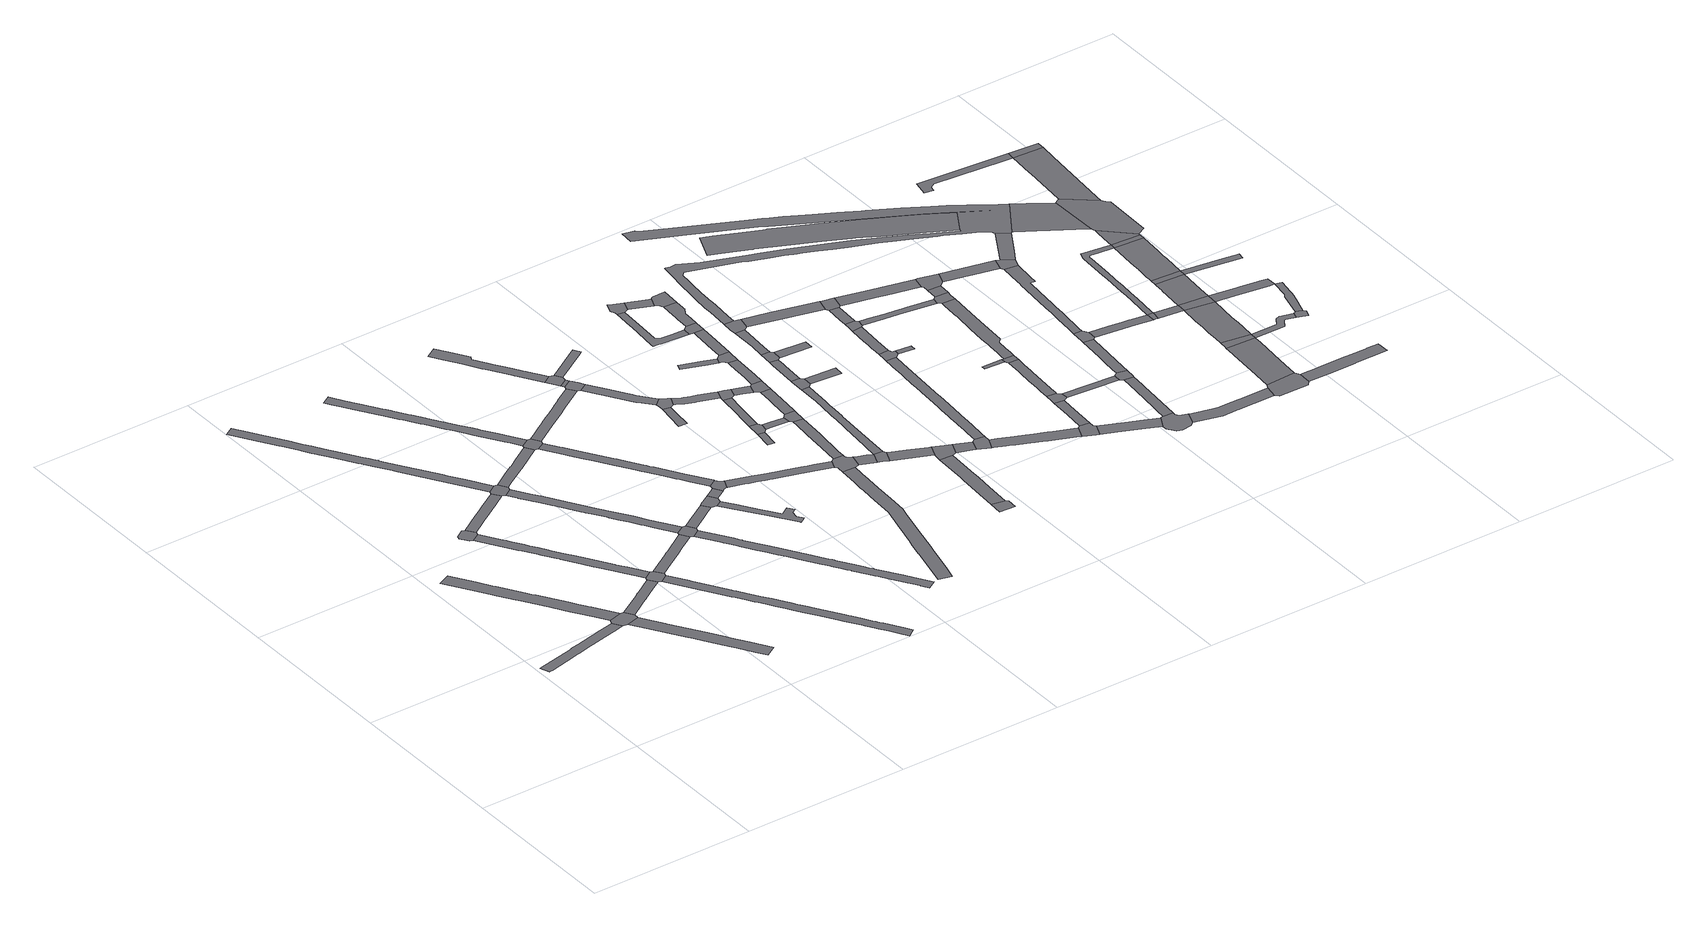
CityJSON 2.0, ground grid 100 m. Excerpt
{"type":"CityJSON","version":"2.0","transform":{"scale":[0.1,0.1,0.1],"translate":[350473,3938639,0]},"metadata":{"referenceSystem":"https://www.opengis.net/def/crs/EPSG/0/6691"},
"CityObjects":{
"road1":{"type":"Road","attributes":{"RoadStructureAttribute.sectionType":"1"},"geometry":[{"type":"MultiSurface","lod":"1","boundaries":[[[0,1,2,3,4,5,6,7,8,9,10,11,12,13,14,15,16,17,18,19,20,21,22,23,24,25,26,27,28]]]}]},
"road2":{"type":"Road","attributes":{"RoadStructureAttribute.sectionType":"1"},"geometry":[{"type":"MultiSurface","lod":"1","boundaries":[[[29,30,31,32,33,34,35,36,37,38,39,40,41,42,43,44,45,46,47,48,49,50,51,52,53,54,55,56,57,58,59]]]}]},
"road3":{"type":"Road","geometry":[{"type":"MultiSurface","lod":"1","boundaries":[[[60,61,62,46,45,13,12,63]]]}]},
"road4":{"type":"Road","attributes":{"RoadStructureAttribute.sectionType":"1"},"geometry":[{"type":"MultiSurface","lod":"1","boundaries":[[[64,65,66,67,68,69,70,71,72,73,74,75,76,77,78,79,80,81,82,83,60,63]]]}]},
"road5":{"type":"Road","geometry":[{"type":"MultiSurface","lod":"1","boundaries":[[[84,85,86,87,88,89,90,91]]]}]},
"road6":{"type":"Road","attributes":{"RoadStructureAttribute.sectionType":"1"},"geometry":[{"type":"MultiSurface","lod":"1","boundaries":[[[92,93,94,95,62,61,96,97,98,99,100,101]]]}]},
"road7":{"type":"Road","attributes":{"RoadStructureAttribute.sectionType":"1"},"geometry":[{"type":"MultiSurface","lod":"1","boundaries":[[[102,103,104,105,106,107,108,109,110,111,112,113,114,115,116,117,118,119,120,121,122,123,124,125,126,127,128,129,130,131,132,133,134,135,89,88]]]}]},
"road8":{"type":"Road","attributes":{"RoadStructureAttribute.sectionType":"1"},"geometry":[{"type":"MultiSurface","lod":"1","boundaries":[[[90,136,137,138,139,140,141,142,143,144,145,146,147,148,149,150,91]]]}]},
"road9":{"type":"Road","attributes":{"RoadStructureAttribute.sectionType":"1"},"geometry":[{"type":"MultiSurface","lod":"1","boundaries":[[[151,152,153,154,155,156,157,158,159,160,161,162,163,164,165,166,167,168,169,170,171,172,173,174,175,176,177,178,179,180,181,182,183,184,185,186,187,188,189,190,191,192,193,194,195]]]}]},
"road10":{"type":"Road","geometry":[{"type":"MultiSurface","lod":"1","boundaries":[[[117,116,196,101,100,197,198,199,200]]]}]},
"road11":{"type":"Road","geometry":[{"type":"MultiSurface","lod":"1","boundaries":[[[201,169,168,145,144,202,203,204]]]}]},
"road12":{"type":"Road","attributes":{"RoadStructureAttribute.sectionType":"1"},"geometry":[{"type":"MultiSurface","lod":"1","boundaries":[[[197,205,206,207,208,209,210,211,212,213,214,215,216,217,218,219,220,221,222,223,224,225,226,227,228,229,230,231,232,233,234,235,236,237,238,239,240,241,242,243,244,245,246,247,248,249,250,251,252,253,254,255,256,257,258,259,198]]]}]},
"road13":{"type":"Road","attributes":{"RoadStructureAttribute.sectionType":"1"},"geometry":[{"type":"MultiSurface","lod":"1","boundaries":[[[260,261,262,263,264,265,266,267,268,269,270,271,272,273,200,199]]]}]},
"road14":{"type":"Road","attributes":{"RoadStructureAttribute.sectionType":"1"},"geometry":[{"type":"MultiSurface","lod":"1","boundaries":[[[274,275,276,277,278,279,280,281,282,283,284,285,286,287,288,289,290,291,292,293,294,295,296,297,298,299,300,301,302,303,304,305,306,203,202]]]}]},
"road15":{"type":"Road","attributes":{"RoadStructureAttribute.sectionType":"1"},"geometry":[{"type":"MultiSurface","lod":"1","boundaries":[[[307,308,309,310,311,312,313,314,315,201,204]]]}]},
"road16":{"type":"Road","attributes":{"RoadStructureAttribute.sectionType":"1"},"geometry":[{"type":"MultiSurface","lod":"1","boundaries":[[[316,317,318,319,320,321,322,323,324,325,326,327,328,329,330,331,332,333,334,335,336,337,338,339,340,341,342,343,344,345,346,347,348,349,350,351,352,353,354,355,356,357,358]]]}]},
"road17":{"type":"Road","geometry":[{"type":"MultiSurface","lod":"1","boundaries":[[[296,295,269,268,359,360,361,362]]]}]},
"road18":{"type":"Road","attributes":{"RoadStructureAttribute.sectionType":"1"},"geometry":[{"type":"MultiSurface","lod":"1","boundaries":[[[361,363,364,365,366,367,368,369,370,362]]]}]},
"road19":{"type":"Road","geometry":[{"type":"MultiSurface","lod":"1","boundaries":[[[371,372,373,374,337,336,311,310,375]]]}]},
"road20":{"type":"Road","attributes":{"RoadStructureAttribute.sectionType":"1"},"geometry":[{"type":"MultiSurface","lod":"1","boundaries":[[[359,376,377,378,379,380,381,382,383,384,385,386,387,388,389,390,391,392,393,394,395,396,397,398,399,400,401,402,403,404,405,406,407,408,409,410,411,412,413,414,415,416,417,418,419,420,421,422,423,424,425,426,427,428,429,430,431,432,360]]]}]},
"road21":{"type":"Road","geometry":[{"type":"MultiSurface","lod":"1","boundaries":[[[365,433,434,435,436,437,438,439,366]]]}]},
"road22":{"type":"Road","attributes":{"RoadStructureAttribute.sectionType":"1"},"geometry":[{"type":"MultiSurface","lod":"1","boundaries":[[[440,441,442,443,444,445,446,447,448,449,450,451,371,375,452,453,454,455,456,457,458,459,460,461,462,463,464,465,466,467,468]]]}]},
"road23":{"type":"Road","attributes":{"RoadStructureAttribute.sectionType":"1"},"geometry":[{"type":"MultiSurface","lod":"1","boundaries":[[[469,470,436,435,471,472]]]}]},
"road24":{"type":"Road","attributes":{"RoadStructureAttribute.sectionType":"1"},"geometry":[{"type":"MultiSurface","lod":"1","boundaries":[[[473,474,475,476,477,478,479,480,481,482,483,484,485,486,434,433]]]}]},
"road25":{"type":"Road","geometry":[{"type":"MultiSurface","lod":"1","boundaries":[[[467,472,471,487,488,489,490,468]]]}]},
"road26":{"type":"Road","attributes":{"RoadStructureAttribute.sectionType":"1"},"geometry":[{"type":"MultiSurface","lod":"1","boundaries":[[[491,492,493,494,495,496,497,498,499,500,501,373,372,502,503,504,505,506]]]}]},
"road27":{"type":"Road","attributes":{"RoadStructureAttribute.sectionType":"1"},"geometry":[{"type":"MultiSurface","lod":"1","boundaries":[[[507,508,509,510,511,512,513,514,515,516,517,518,519,520,521,522,523,524,525,526,527,528,529,530,531,532,533,534,535,536]]]}]},
"road28":{"type":"Road","geometry":[{"type":"MultiSurface","lod":"1","boundaries":[[[537,538,507,536,539,540]]]}]},
"road29":{"type":"Road","attributes":{"RoadStructureAttribute.sectionType":"1"},"geometry":[{"type":"MultiSurface","lod":"1","boundaries":[[[541,542,543,544,545,546,547,548,549,550,551,552,553,554,555,556,557,558,559,560,561,562,563,564,565,566,567,568,569,570,571,572,573,574,575,576]]]}]},
"road30":{"type":"Road","attributes":{"RoadStructureAttribute.sectionType":"1"},"geometry":[{"type":"MultiSurface","lod":"1","boundaries":[[[577,578,579,580,581,582,583,584,585,586,489,488,587,588,589,590,591,592,593,594,595,596,597,598,599]]]}]},
"road31":{"type":"Road","attributes":{"RoadStructureAttribute.sectionType":"1"},"geometry":[{"type":"MultiSurface","lod":"1","boundaries":[[[600,540,539,601]]]}]},
"road32":{"type":"Road","geometry":[{"type":"MultiSurface","lod":"1","boundaries":[[[506,505,602,603,604,600,601]]]}]},
"road33":{"type":"Road","attributes":{"RoadStructureAttribute.sectionType":"1"},"geometry":[{"type":"MultiSurface","lod":"1","boundaries":[[[602,605,606,607,608,609,610,611,612,613,614,615,616,617,603]]]}]},
"road34":{"type":"Road","attributes":{"RoadStructureAttribute.sectionType":"1"},"geometry":[{"type":"MultiSurface","lod":"1","boundaries":[[[618,619,620,621,622]]]}]},
"road35":{"type":"Road","attributes":{"RoadStructureAttribute.sectionType":"1"},"geometry":[{"type":"MultiSurface","lod":"1","boundaries":[[[623,624,625,626,538,537]]]}]},
"road36":{"type":"Road","geometry":[{"type":"MultiSurface","lod":"1","boundaries":[[[610,627,618,622,628,629,630,631,611]]]}]},
"road37":{"type":"Road","attributes":{"RoadStructureAttribute.sectionType":"1"},"geometry":[{"type":"MultiSurface","lod":"1","boundaries":[[[632,633,634,635]]]}]},
"road38":{"type":"Road","geometry":[{"type":"MultiSurface","lod":"1","boundaries":[[[635,634,636,637,638,639]]]}]},
"road39":{"type":"Road","geometry":[{"type":"MultiSurface","lod":"1","boundaries":[[[598,640,641,541,576,642,643,644,645,646,647,648,649,650,599]]]}]},
"road40":{"type":"Road","attributes":{"RoadStructureAttribute.sectionType":"1"},"geometry":[{"type":"MultiSurface","lod":"1","boundaries":[[[651,652,653,654,655,656,657,658,629,628,659,660,661,662,663,664]]]}]},
"road41":{"type":"Road","attributes":{"RoadStructureAttribute.sectionType":"1"},"geometry":[{"type":"MultiSurface","lod":"1","boundaries":[[[638,665,666,667,668,669,670,671,672,639]]]}]},
"road42":{"type":"Road","attributes":{"RoadStructureAttribute.sectionType":"1"},"geometry":[{"type":"MultiSurface","lod":"1","boundaries":[[[673,637,636,674,675,676]]]}]},
"road43":{"type":"Road","attributes":{"RoadStructureAttribute.sectionType":"1"},"geometry":[{"type":"MultiSurface","lod":"1","boundaries":[[[677,678,643,642,679,680,681]]]}]},
"road44":{"type":"Road","attributes":{"RoadStructureAttribute.sectionType":"1"},"geometry":[{"type":"MultiSurface","lod":"1","boundaries":[[[649,682,683,684,685,686,687,688,689,650]]]}]},
"road45":{"type":"Road","geometry":[{"type":"MultiSurface","lod":"1","boundaries":[[[690,691,651,664,669,668,692]]]}]},
"road46":{"type":"Road","geometry":[{"type":"MultiSurface","lod":"1","boundaries":[[[680,693,694,695,696,681]]]}]},
"road47":{"type":"Road","geometry":[{"type":"MultiSurface","lod":"1","boundaries":[[[697,698,699,700,701]]]}]},
"road48":{"type":"Road","geometry":[{"type":"MultiSurface","lod":"1","boundaries":[[[675,686,685,702,703,676]]]}]},
"road49":{"type":"Road","attributes":{"RoadStructureAttribute.sectionType":"1"},"geometry":[{"type":"MultiSurface","lod":"1","boundaries":[[[704,705,706,707,708,690,692]]]}]},
"road50":{"type":"Road","attributes":{"RoadStructureAttribute.sectionType":"1"},"geometry":[{"type":"MultiSurface","lod":"1","boundaries":[[[709,710,711,712,713,714,715,716,703,702,717,718,719,720]]]}]},
"road51":{"type":"Road","attributes":{"RoadStructureAttribute.sectionType":"1"},"geometry":[{"type":"MultiSurface","lod":"1","boundaries":[[[721,722,723,700,699,724,725,726,727,728]]]}]},
"road52":{"type":"Road","attributes":{"RoadStructureAttribute.sectionType":"1"},"geometry":[{"type":"MultiSurface","lod":"1","boundaries":[[[729,730,731,732,695,694,733]]]}]},
"road53":{"type":"Road","attributes":{"RoadStructureAttribute.sectionType":"1"},"geometry":[{"type":"MultiSurface","lod":"1","boundaries":[[[734,735,736,737,738,739]]]}]},
"road54":{"type":"Road","geometry":[{"type":"MultiSurface","lod":"1","boundaries":[[[740,706,705,741,709,720,742]]]}]},
"road55":{"type":"Road","attributes":{"RoadStructureAttribute.sectionType":"1"},"geometry":[{"type":"MultiSurface","lod":"1","boundaries":[[[743,744,745,746,747,748,749,750,751,752,753,754,755,756,757,758,759,760,761,762,763,764,681,696]]]}]},
"road56":{"type":"Road","attributes":{"RoadStructureAttribute.sectionType":"1"},"geometry":[{"type":"MultiSurface","lod":"1","boundaries":[[[765,766,767,768,769,770,771,772,773,740,742]]]}]},
"road57":{"type":"Road","geometry":[{"type":"MultiSurface","lod":"1","boundaries":[[[774,729,733,775,728,727,776,777]]]}]},
"road58":{"type":"Road","geometry":[{"type":"MultiSurface","lod":"1","boundaries":[[[734,739,778,767,766,779,780]]]}]},
"road59":{"type":"Road","attributes":{"RoadStructureAttribute.sectionType":"1"},"geometry":[{"type":"MultiSurface","lod":"1","boundaries":[[[781,782,783,784,785,786,787,788,789,790,791,792,793,794,795]]]}]},
"road60":{"type":"Road","geometry":[{"type":"MultiSurface","lod":"1","boundaries":[[[796,797,798,799,800,801,802,781,795]]]}]},
"road61":{"type":"Road","geometry":[{"type":"MultiSurface","lod":"1","boundaries":[[[803,804,805,754,753,806,807]]]}]},
"road62":{"type":"Road","attributes":{"RoadStructureAttribute.sectionType":"1"},"geometry":[{"type":"MultiSurface","lod":"1","boundaries":[[[779,808,809,810,811,812,780]]]}]},
"road63":{"type":"Road","attributes":{"RoadStructureAttribute.sectionType":"1"},"geometry":[{"type":"MultiSurface","lod":"1","boundaries":[[[776,813,814,815,777]]]}]},
"road64":{"type":"Road","attributes":{"RoadStructureAttribute.sectionType":"1"},"geometry":[{"type":"MultiSurface","lod":"1","boundaries":[[[816,804,803,817,818,819,820,821]]]}]},
"road65":{"type":"Road","geometry":[{"type":"MultiSurface","lod":"1","boundaries":[[[809,822,823,790,789,810]]]}]},
"road66":{"type":"Road","attributes":{"RoadStructureAttribute.sectionType":"1"},"geometry":[{"type":"MultiSurface","lod":"1","boundaries":[[[824,798,797,825,826,827]]]}]},
"road67":{"type":"Road","geometry":[{"type":"MultiSurface","lod":"1","boundaries":[[[820,828,829,830,831,821]]]}]},
"road68":{"type":"Road","geometry":[{"type":"MultiSurface","lod":"1","boundaries":[[[814,832,833,834,835,815]]]}]},
"road69":{"type":"Road","attributes":{"RoadStructureAttribute.sectionType":"1"},"geometry":[{"type":"MultiSurface","lod":"1","boundaries":[[[806,836,837,807]]]}]},
"road70":{"type":"Road","attributes":{"RoadStructureAttribute.sectionType":"1"},"geometry":[{"type":"MultiSurface","lod":"1","boundaries":[[[822,838,839,840,841,842,843,844,845,846,847,848,849,850,851,823]]]}]},
"road71":{"type":"Road","attributes":{"RoadStructureAttribute.sectionType":"1"},"geometry":[{"type":"MultiSurface","lod":"1","boundaries":[[[830,852,853,854,855,831]]]}]},
"road72":{"type":"Road","geometry":[{"type":"MultiSurface","lod":"1","boundaries":[[[856,857,827,826,858,845,844,859]]]}]},
"road73":{"type":"Road","attributes":{"RoadStructureAttribute.sectionType":"1"},"geometry":[{"type":"MultiSurface","lod":"1","boundaries":[[[860,861,829,828]]]}]},
"road74":{"type":"Road","geometry":[{"type":"MultiSurface","lod":"1","boundaries":[[[862,863,864,865,854,853,866]]]}]},
"road75":{"type":"Road","attributes":{"RoadStructureAttribute.sectionType":"1"},"geometry":[{"type":"MultiSurface","lod":"1","boundaries":[[[867,868,869,870,871,872,873,874,875,876,877,878,879,880,881,882,883,884,885,886,887,888,889,890,891,892,893,894,895,896,897,898,899,900,901,835,834]]]}]},
"road76":{"type":"Road","attributes":{"RoadStructureAttribute.sectionType":"1"},"geometry":[{"type":"MultiSurface","lod":"1","boundaries":[[[902,903,904,905,906,907,908,909,910,911,912,913,914,915,916,917,918,919,920,921,833,832]]]}]},
"road77":{"type":"Road","attributes":{"RoadStructureAttribute.sectionType":"1"},"geometry":[{"type":"MultiSurface","lod":"1","boundaries":[[[922,923,924,925,862,866]]]}]},
"road78":{"type":"Road","geometry":[{"type":"MultiSurface","lod":"1","boundaries":[[[926,927,928,929,881,880,930,931]]]}]},
"road79":{"type":"Road","attributes":{"RoadStructureAttribute.sectionType":"1"},"geometry":[{"type":"MultiSurface","lod":"1","boundaries":[[[932,933,934,935,936,937,938,928,927,939,940,941,942,943,944]]]}]},
"road80":{"type":"Road","geometry":[{"type":"MultiSurface","lod":"1","boundaries":[[[912,911,945,946,947,948,949,950,951,952,953]]]}]},
"road81":{"type":"Road","attributes":{"RoadStructureAttribute.sectionType":"1"},"geometry":[{"type":"MultiSurface","lod":"1","boundaries":[[[930,954,955,931]]]}]},
"road82":{"type":"Road","geometry":[{"type":"MultiSurface","lod":"1","boundaries":[[[956,957,958,959,944,943,960]]]}]},
"road83":{"type":"Road","attributes":{"RoadStructureAttribute.sectionType":"1"},"geometry":[{"type":"MultiSurface","lod":"1","boundaries":[[[952,961,962,963,964,965,966,953]]]}]},
"road84":{"type":"Road","attributes":{"RoadStructureAttribute.sectionType":"1"},"geometry":[{"type":"MultiSurface","lod":"1","boundaries":[[[967,968,958,957,969,970]]]}]},
"road85":{"type":"Road","geometry":[{"type":"MultiSurface","lod":"1","boundaries":[[[971,924,923,967,970,972,973,974]]]}]},
"road86":{"type":"Road","geometry":[{"type":"MultiSurface","lod":"1","boundaries":[[[975,976,963,962,977,978,979,980,981]]]}]},
"road87":{"type":"Road","attributes":{"RoadStructureAttribute.sectionType":"1"},"geometry":[{"type":"MultiSurface","lod":"1","boundaries":[[[982,983,984,985,986,987,988,989,949,948]]]}]},
"road88":{"type":"Road","attributes":{"RoadStructureAttribute.sectionType":"1"},"geometry":[{"type":"MultiSurface","lod":"1","boundaries":[[[990,991,992,993]]]}]},
"road89":{"type":"Road","attributes":{"RoadStructureAttribute.sectionType":"1"},"geometry":[{"type":"MultiSurface","lod":"1","boundaries":[[[994,995,996,997,998,999,1000,1001,1002,981,980,1003,1004,1005,1006,1007,1008,1009]]]}]},
"road90":{"type":"Road","attributes":{"RoadStructureAttribute.sectionType":"1"},"geometry":[{"type":"MultiSurface","lod":"1","boundaries":[[[1010,1011,1012,1013,1014,1015,1016,1017,1018,1019,1020,956,960]]]}]},
"road91":{"type":"Road","geometry":[{"type":"MultiSurface","lod":"1","boundaries":[[[1021,1022,993,992,994,1009]]]}]},
"road92":{"type":"Road","attributes":{"RoadStructureAttribute.sectionType":"1"},"geometry":[{"type":"MultiSurface","lod":"1","boundaries":[[[1023,1024,978,977,1025,1026,1027]]]}]},
"road93":{"type":"Road","geometry":[{"type":"MultiSurface","lod":"1","boundaries":[[[1028,1029,1030,1031,1032,986,985,1033,1034,1035,1036,1037,1038,1039]]]}]},
"road94":{"type":"Road","attributes":{"RoadStructureAttribute.sectionType":"1"},"geometry":[{"type":"MultiSurface","lod":"1","boundaries":[[[1040,1041,1042,974,973,1043,1044,1045,1046,1047]]]}]},
"road95":{"type":"Road","attributes":{"RoadStructureAttribute.sectionType":"1"},"geometry":[{"type":"MultiSurface","lod":"1","boundaries":[[[1021,1048,1049,1050,1051,1052,1053,1054,1055,1056,1057,1058,1059,1060,1061,1062,1063,1064,1065,1066,1067,1068,1069,1070,1071,1072,1073,1074,1075,1076,1077,1022]]]}]},
"road96":{"type":"Road","attributes":{"RoadStructureAttribute.sectionType":"1"},"geometry":[{"type":"MultiSurface","lod":"1","boundaries":[[[1078,1079,1080,1081,1031,1030,1082,1083,1084,1085]]]}]},
"road97":{"type":"Road","geometry":[{"type":"MultiSurface","lod":"1","boundaries":[[[1085,1084,1086,1087,1088,1023,1027]]]}]},
"road98":{"type":"Road","geometry":[{"type":"MultiSurface","lod":"1","boundaries":[[[1089,1090,1091,1014,1013,1092,1057,1056]]]}]},
"road99":{"type":"Road","attributes":{"RoadStructureAttribute.sectionType":"1"},"geometry":[{"type":"MultiSurface","lod":"1","boundaries":[[[1091,1090,1093,1094]]]}]},
"road100":{"type":"Road","attributes":{"RoadStructureAttribute.sectionType":"1"},"geometry":[{"type":"MultiSurface","lod":"1","boundaries":[[[1095,1096,1097,1088,1087,1098,1099,1100,1101,1102]]]}]},
"road101":{"type":"Road","geometry":[{"type":"MultiSurface","lod":"1","boundaries":[[[1103,1094,1093,1104,1105,1106,1107,1040,1047]]]}]},
"road102":{"type":"Road","attributes":{"RoadStructureAttribute.sectionType":"1"},"geometry":[{"type":"MultiSurface","lod":"1","boundaries":[[[1038,1108,1109,1110,1111,1112,1113,1114,1115,1116,1117,1118,1119,1120,1121,1122,1123,1039]]]}]},
"road103":{"type":"Road","attributes":{"RoadStructureAttribute.sectionType":"1"},"geometry":[{"type":"MultiSurface","lod":"1","boundaries":[[[1124,1125,1126,1127,1128,1129,1130,1131,1132,1133,1134,1135,1136,1137,1138,1139,1140,1141,1142,1143,1144,1145,1146,1147,1148,1149,1150,1151,1152,1153,1154,1155,1156,1157,1158,1159,1160,1161,1162,1163,1164,1165,1166,1167,1168,1169,1170,1171,1172,1173,1174,1175,1176,1177,1178,1179,1180,1181,1182,864,863,1183,1184,1185,1186,1187,1188,1189,1190,1191,1192,1193,1194,1195,1196,1197,1198,1199,1200,1201,1202,1203,1204,1205,1206,1207,1208,1209,1210,1211,1212,1213,1214,1215,1216,1217,1218,1219,1220,1221,1222,1223,1224]]]}]},
"road104":{"type":"Road","attributes":{"function":"2","RoadStructureAttribute.sectionType":"1"},"geometry":[{"type":"MultiSurface","lod":"1","boundaries":[[[1225,1226,1227,1228,1229,1230,1231,1232,1233,1234,1235,1236,1237,1238,1239,1240,1241,1157,1156,1242,1243,1244,1245,1246,1247,1248,1249,1250,1251,1252,1253,1254,1255,1256,1257,1258,1259]]]}]},
"road105":{"type":"Road","geometry":[{"type":"MultiSurface","lod":"1","boundaries":[[[1260,1261,1262,1263,1102,1101,1264,1265]]]}]},
"road106":{"type":"Road","attributes":{"RoadStructureAttribute.sectionType":"1"},"geometry":[{"type":"MultiSurface","lod":"1","boundaries":[[[1105,1104,1266,1267,1268,1269]]]}]},
"road107":{"type":"Road","attributes":{"RoadStructureAttribute.sectionType":"1"},"geometry":[{"type":"MultiSurface","lod":"1","boundaries":[[[1260,1270,1271,1272,1273,1274,1275,1276,1277,1278,1279,1280,1281,1282,1283,1284,1285,1286,1287,1288,1289,1290,1291,1292,1293,1294,1295,1296,1297,1298,1299,1300,1301,1261]]]}]},
"road108":{"type":"Road","attributes":{"RoadStructureAttribute.sectionType":"1"},"geometry":[{"type":"MultiSurface","lod":"1","boundaries":[[[1302,1303,1304,1305,1306,1307,1308,1309,1310,1265,1264]]]}]},
"road109":{"type":"Road","geometry":[{"type":"MultiSurface","lod":"1","boundaries":[[[1115,1311,1312,1313,1314,1315,1316,1116]]]}]},
"road110":{"type":"Road","geometry":[{"type":"MultiSurface","lod":"1","boundaries":[[[1268,1287,1286,1317,1318,1269]]]}]},
"road111":{"type":"Road","geometry":[{"type":"MultiSurface","lod":"1","boundaries":[[[1305,1304,1319,1320,1321]]]}]},
"road112":{"type":"Road","attributes":{"RoadStructureAttribute.sectionType":"1"},"geometry":[{"type":"MultiSurface","lod":"1","boundaries":[[[1322,1323,1324,1325,1326,1316,1315,1327,1328,1329,1330,1331,1332]]]}]},
"road113":{"type":"Road","geometry":[{"type":"MultiSurface","lod":"1","boundaries":[[[1221,1318,1317,1333,1222]]]}]},
"road114":{"type":"Road","attributes":{"RoadStructureAttribute.sectionType":"1"},"geometry":[{"type":"MultiSurface","lod":"1","boundaries":[[[1320,1334,1335,1321]]]}]},
"road115":{"type":"Road","geometry":[{"type":"MultiSurface","lod":"1","boundaries":[[[1336,1337,1338,1339,1332,1331,1340]]]}]},
"road116":{"type":"Road","attributes":{"RoadStructureAttribute.sectionType":"1"},"geometry":[{"type":"MultiSurface","lod":"1","boundaries":[[[1341,1342,1343,1344,1345,1334,1346,1347,1348,1349,1336,1340]]]}]},
"road117":{"type":"Road","attributes":{"RoadStructureAttribute.sectionType":"1"},"geometry":[{"type":"MultiSurface","lod":"1","boundaries":[[[1350,1351,1352,1353,1354,1355,1356,1357,1358,1359,1360,1305,1321,1361,1362,1363,1364,1365,1366,1367,1368,1369,1370,1371,1372,1373]]]}]},
"road118":{"type":"Road","geometry":[{"type":"MultiSurface","lod":"1","boundaries":[[[1335,1334,1345,1374]]]}]},
"road119":{"type":"Road","attributes":{"RoadStructureAttribute.sectionType":"1"},"geometry":[{"type":"MultiSurface","lod":"1","boundaries":[[[1375,1376,1377,1378,1379,1380,1381,1382,1383,1384,1314,1313,1385,1386,1387,1388,1389,1390]]]}]},
"road120":{"type":"Road","attributes":{"RoadStructureAttribute.sectionType":"1"},"geometry":[{"type":"MultiSurface","lod":"1","boundaries":[[[1391,1392,1393,1394,1395,1396,1397,1398,1399,1335,1374]]]}]},
"road121":{"type":"Road","attributes":{"RoadStructureAttribute.sectionType":"1"},"geometry":[{"type":"MultiSurface","lod":"1","boundaries":[[[1331,1400,1401,1402,1403,1404,1405,1406,1407,1408,1340]]]}]},
"road122":{"type":"Road","geometry":[{"type":"MultiSurface","lod":"1","boundaries":[[[1394,1409,1410,1395]]]}]},
"road123":{"type":"Road","geometry":[{"type":"MultiSurface","lod":"1","boundaries":[[[1223,1411,1412,1413,1414,1415,1416,1417,1418,1224]]]}]},
"road124":{"type":"Road","attributes":{"RoadStructureAttribute.sectionType":"1"},"geometry":[{"type":"MultiSurface","lod":"1","boundaries":[[[1419,1420,1421,1422,1423,1424,1425,1410,1409,1426,1427,1428,1429,1430,1431,1432,1372]]]}]},
"road125":{"type":"Road","attributes":{"RoadStructureAttribute.sectionType":"1"},"geometry":[{"type":"MultiSurface","lod":"1","boundaries":[[[1345,1433,1434,1435,1436,1437,1438,1439,1440,1441,1442,1443,1444,1445,1446,1447,1436,1448,1449,1450,1451,1452,1374]]]}]},
"road126":{"type":"Road","geometry":[{"type":"MultiSurface","lod":"1","boundaries":[[[1373,1372,1432,1453]]]}]},
"road127":{"type":"Road","geometry":[{"type":"MultiSurface","lod":"1","boundaries":[[[1454,1404,1403,1455,1456,1442,1441]]]}]},
"road128":{"type":"Road","attributes":{"RoadStructureAttribute.sectionType":"1"},"geometry":[{"type":"MultiSurface","lod":"1","boundaries":[[[1457,1458,1459,1460,1461,1462,1463,1464,1465]]]}]},
"road129":{"type":"Road","attributes":{"RoadStructureAttribute.sectionType":"1"},"geometry":[{"type":"MultiSurface","lod":"1","boundaries":[[[1453,1466,1467,1468,1469,1373]]]}]},
"road130":{"type":"Road","attributes":{"RoadStructureAttribute.sectionType":"1"},"geometry":[{"type":"MultiSurface","lod":"1","boundaries":[[[1394,1470,1471,1472,1473,1474,1409]]]}]},
"road131":{"type":"Road","geometry":[{"type":"MultiSurface","lod":"1","boundaries":[[[1467,1466,1475,1476,1477,1478,1479,1416,1415]]]}]},
"road132":{"type":"Road","attributes":{"RoadStructureAttribute.sectionType":"1"},"geometry":[{"type":"MultiSurface","lod":"1","boundaries":[[[1480,1481,1482,1479,1478,1483,1484,1485,1486]]]}]},
"road133":{"type":"Road","geometry":[{"type":"MultiSurface","lod":"1","boundaries":[[[1487,1488,1465,1464,1480,1486]]]}]}
},
"vertices":[
[49,838,0],[61,841,0],[69,842,0],[178,867,0],[179,867,0],[209,874,0],[262,887,0],[276,889,0],[333,903,0],[335,903,0],[528,946,0],[567,955,0],[615,966,0],[581,1020,0],[531,1009,0],[512,1005,0],[486,999,0],[457,992,0],[400,979,0],[366,971,0],[346,967,0],[318,961,0],[316,960,0],[270,950,0],[263,948,0],[163,925,0],[80,906,0],[56,901,0],[27,896,0],
[77,1856,0],[169,1713,0],[236,1607,0],[248,1588,0],[306,1497,0],[324,1470,0],[345,1437,0],[400,1349,0],[401,1348,0],[420,1318,0],[440,1287,0],[458,1259,0],[480,1225,0],[502,1190,0],[538,1134,0],[539,1133,0],[592,1048,0],[674,1069,0],[586,1209,0],[582,1214,0],[570,1234,0],[547,1269,0],[516,1317,0],[418,1471,0],[412,1480,0],[398,1501,0],[385,1521,0],[296,1662,0],[291,1668,0],[236,1757,0],[150,1890,0],
[725,986,0],[726,1014,0],[694,1066,0],[645,962,0],
[702,873,0],[786,742,0],[828,675,0],[844,650,0],[876,599,0],[931,512,0],[966,457,0],[974,445,0],[1032,353,0],[1070,294,0],[1136,336,0],[1064,451,0],[1063,452,0],[1028,507,0],[1000,552,0],[999,553,0],[990,568,0],[936,653,0],[813,847,0],[809,853,0],
[463,2192,0],[412,2160,0],[408,2140,0],[440,2089,0],[459,2085,0],[510,2117,0],[514,2136,0],[482,2187,0],
[933,1217,0],[865,1174,0],[864,1174,0],[834,1154,0],[864,1102,0],[866,1103,0],[867,1103,0],[940,1150,0],[1009,1194,0],[976,1244,0],
[562,1923,0],[595,1870,0],[599,1864,0],[651,1784,0],[667,1758,0],[712,1687,0],[720,1675,0],[723,1670,0],[771,1592,0],[822,1511,0],[839,1485,0],[876,1427,0],[883,1415,0],[890,1406,0],[979,1264,0],[1030,1296,0],[962,1405,0],[927,1458,0],[924,1464,0],[884,1527,0],[822,1624,0],[808,1647,0],[769,1707,0],[734,1762,0],[717,1790,0],[692,1830,0],[666,1871,0],[651,1895,0],[613,1955,0],[609,1964,0],[597,1981,0],[593,1988,0],[587,1997,0],[545,2062,0],
[595,2188,0],[598,2190,0],[638,2215,0],[665,2232,0],[671,2237,0],[674,2238,0],[753,2288,0],[820,2331,0],[827,2336,0],[795,2387,0],[682,2314,0],[656,2298,0],[639,2287,0],[608,2267,0],[603,2264,0],
[108,3496,0],[164,3410,0],[173,3396,0],[221,3318,0],[236,3292,0],[260,3251,0],[261,3249,0],[335,3138,0],[389,3053,0],[402,3032,0],[406,3027,0],[447,2963,0],[506,2870,0],[511,2862,0],[524,2842,0],[564,2778,0],[682,2592,0],[800,2406,0],[850,2439,0],[815,2495,0],[798,2523,0],[791,2533,0],[763,2576,0],[733,2623,0],[710,2660,0],[694,2687,0],[623,2797,0],[615,2809,0],[558,2900,0],[503,2988,0],[502,2989,0],[497,2995,0],[471,3036,0],[453,3064,0],[399,3149,0],[386,3169,0],[335,3250,0],[298,3309,0],[272,3350,0],[249,3387,0],[237,3405,0],[160,3527,0],[106,3612,0],[56,3691,0],[5,3659,0],
[977,1251,0],[1028,1188,0],[1078,1221,0],[1083,1240,0],[1050,1291,0],
[870,2434,0],[847,2331,0],[898,2364,0],[902,2383,0],
[1117,1046,0],[1150,995,0],[1180,949,0],[1239,854,0],[1241,852,0],[1244,848,0],[1280,792,0],[1309,745,0],[1316,735,0],[1348,683,0],[1373,645,0],[1403,597,0],[1421,569,0],[1455,515,0],[1508,431,0],[1567,338,0],[1574,328,0],[1580,318,0],[1632,235,0],[1643,217,0],[1672,172,0],[1684,154,0],[1717,104,0],[1752,47,0],[1778,5,0],[1826,40,0],[1802,79,0],[1735,185,0],[1724,202,0],[1713,219,0],[1702,234,0],[1677,275,0],[1665,294,0],[1658,305,0],[1639,337,0],[1636,342,0],[1617,371,0],[1575,438,0],[1534,503,0],[1507,545,0],[1486,579,0],[1482,584,0],[1453,630,0],[1438,654,0],[1399,716,0],[1364,770,0],[1358,780,0],[1317,845,0],[1292,884,0],[1281,901,0],[1277,909,0],[1208,1015,0],[1168,1079,0],[1166,1082,0],[1143,1119,0],
[1158,1288,0],[1205,1318,0],[1240,1340,0],[1244,1343,0],[1251,1347,0],[1297,1377,0],[1333,1400,0],[1362,1419,0],[1397,1441,0],[1365,1492,0],[1221,1400,0],[1207,1392,0],[1187,1380,0],[1108,1328,0],
[885,2272,0],[886,2269,0],[918,2220,0],[931,2199,0],[948,2172,0],[989,2111,0],[993,2104,0],[1004,2086,0],[1057,2002,0],[1077,1970,0],[1085,1958,0],[1091,1949,0],[1109,1921,0],[1154,1852,0],[1160,1838,0],[1196,1784,0],[1222,1744,0],[1257,1686,0],[1259,1683,0],[1268,1669,0],[1299,1620,0],[1368,1511,0],[1419,1543,0],[1363,1633,0],[1318,1702,0],[1278,1768,0],[1272,1777,0],[1211,1871,0],[1159,1953,0],[1106,2036,0],[1066,2100,0],[999,2205,0],[959,2268,0],
[937,2406,0],[1060,2483,0],[1064,2486,0],[1225,2588,0],[1193,2639,0],[1092,2575,0],[1032,2536,0],[1027,2534,0],[973,2500,0],
[592,3602,0],[616,3562,0],[639,3526,0],[688,3452,0],[788,3296,0],[821,3244,0],[834,3224,0],[842,3212,0],[854,3194,0],[887,3143,0],[899,3124,0],[966,3021,0],[969,3016,0],[992,2979,0],[1032,2917,0],[1051,2888,0],[1100,2810,0],[1137,2753,0],[1142,2744,0],[1160,2716,0],[1197,2658,0],[1248,2690,0],[1212,2748,0],[1160,2830,0],[1151,2842,0],[1107,2912,0],[1098,2926,0],[1076,2961,0],[1059,2986,0],[1050,3000,0],[1043,3011,0],[1016,3054,0],[943,3167,0],[939,3172,0],[896,3239,0],[894,3243,0],[839,3329,0],[834,3336,0],[818,3360,0],[808,3375,0],[739,3485,0],[694,3553,0],[643,3633,0],
[1416,1435,0],[1467,1468,0],[1471,1488,0],[1439,1539,0],
[1560,1545,0],[1599,1569,0],[1651,1603,0],[1619,1653,0],[1583,1630,0],[1559,1615,0],[1518,1589,0],[1446,1544,0],
[1296,2616,0],[1300,2636,0],[1268,2686,0],[1253,2689,0],[1245,2584,0],
[1497,1310,0],[1507,1294,0],[1524,1266,0],[1546,1233,0],[1556,1216,0],[1609,1132,0],[1626,1106,0],[1626,1105,0],[1671,1033,0],[1697,993,0],[1736,933,0],[1805,823,0],[1821,798,0],[1823,795,0],[1840,769,0],[1863,733,0],[1881,705,0],[1892,686,0],[1895,683,0],[1946,601,0],[1966,571,0],[1971,564,0],[2014,495,0],[2016,492,0],[2058,425,0],[2063,417,0],[2080,391,0],[2101,358,0],[2104,354,0],[2131,311,0],[2182,342,0],[2114,449,0],[2088,491,0],[2006,619,0],[2001,627,0],[1998,632,0],[1994,638,0],[1984,653,0],[1973,671,0],[1940,723,0],[1889,803,0],[1883,814,0],[1879,819,0],[1873,829,0],[1861,848,0],[1841,880,0],[1808,931,0],[1787,964,0],[1719,1071,0],[1677,1137,0],[1603,1254,0],[1601,1258,0],[1591,1273,0],[1575,1298,0],[1524,1378,0],[1518,1388,0],[1516,1390,0],
[1685,1599,0],[1724,1623,0],[1730,1653,0],[1699,1703,0],[1651,1674,0],[1641,1667,0],[1630,1660,0],
[1815,1806,0],[1726,1944,0],[1633,2090,0],[1619,2111,0],[1610,2126,0],[1601,2140,0],[1547,2224,0],[1520,2266,0],[1510,2281,0],[1404,2448,0],[1356,2521,0],[1353,2526,0],[1272,2542,0],[1308,2486,0],[1353,2415,0],[1383,2368,0],[1406,2332,0],[1461,2247,0],[1540,2123,0],[1558,2095,0],[1568,2079,0],[1597,2036,0],[1627,1990,0],[1665,1931,0],[1675,1913,0],[1706,1866,0],[1763,1775,0],[1766,1770,0],[1817,1803,0],
[1759,1742,0],[1739,1729,0],[1796,1695,0],[1764,1745,0],
[1733,1529,0],[1844,1367,0],[1948,1215,0],[1951,1211,0],[1980,1229,0],[1989,1235,0],[1963,1273,0],[1970,1312,0],[1997,1330,0],[1971,1367,0],[1921,1334,0],[1881,1392,0],[1849,1439,0],[1774,1549,0],
[1810,1704,0],[1829,1709,0],[1854,1765,0],[1832,1778,0],
[1598,2897,0],[1594,2894,0],[1560,2872,0],[1529,2852,0],[1499,2833,0],[1479,2820,0],[1452,2803,0],[1411,2777,0],[1404,2772,0],[1354,2741,0],[1318,2718,0],[1442,2726,0],[1533,2783,0],[1592,2821,0],[1734,2911,0],[1701,2962,0],
[1694,3109,0],[1658,3164,0],[1658,3165,0],[1625,3218,0],[1624,3219,0],[1615,3235,0],[1584,3284,0],[1556,3328,0],[1525,3378,0],[1508,3406,0],[1500,3418,0],[1461,3480,0],[1472,3501,0],[1405,3607,0],[1360,3677,0],[1294,3635,0],[1301,3625,0],[1340,3563,0],[1397,3472,0],[1409,3452,0],[1456,3375,0],[1467,3359,0],[1475,3347,0],[1489,3325,0],[1544,3236,0],[1555,3220,0],[1556,3219,0],[1570,3198,0],[1637,3091,0],[1645,3079,0],
[1750,3060,0],[1723,3102,0],[1693,3000,0],[1744,3031,0],
[2407,1470,0],[2399,1352,0],[2394,1289,0],[2392,1262,0],[2384,1148,0],[2382,1122,0],[2377,1016,0],[2364,967,0],[2358,942,0],[2343,880,0],[2326,811,0],[2319,784,0],[2307,737,0],[2301,715,0],[2294,691,0],[2288,667,0],[2275,612,0],[2274,608,0],[2262,555,0],[2211,349,0],[2290,330,0],[2294,345,0],[2308,402,0],[2356,596,0],[2363,625,0],[2391,738,0],[2445,958,0],[2456,1002,0],[2463,1116,0],[2469,1210,0],[2471,1243,0],[2479,1369,0],[2481,1394,0],[2483,1422,0],[2485,1457,0],[2485,1464,0],
[2359,1604,0],[2329,1614,0],[2294,1625,0],[2275,1631,0],[2231,1645,0],[2230,1645,0],[2081,1693,0],[2080,1693,0],[2018,1713,0],[2015,1714,0],[1834,1707,0],[1938,1675,0],[1948,1672,0],[1996,1656,0],[2014,1651,0],[2032,1645,0],[2070,1633,0],[2074,1632,0],[2210,1588,0],[2238,1580,0],[2282,1566,0],[2396,1529,0],[2421,1585,0],
[1756,3013,0],[1704,2982,0],
[1753,2905,0],[1805,2938,0],[1783,2974,0],
[1809,2818,0],[1817,2805,0],[1914,2654,0],[1921,2642,0],[1928,2635,0],[1992,2561,0],[2037,2599,0],[1990,2655,0],[1968,2681,0],[1963,2688,0],[1947,2714,0],[1932,2738,0],[1878,2822,0],
[1992,2504,0],[1967,2327,0],[2020,2321,0],[2033,2444,0],[2039,2497,0],
[1949,3185,0],[1971,3199,0],[1951,3231,0],[1945,3241,0],
[1996,2533,0],[2064,2510,0],[2090,2564,0],[2076,2572,0],[2045,2590,0],
[2241,1908,0],[2280,1901,0],[2299,2014,0],[2255,2019,0],
[2320,2036,0],[2329,2081,0],[2313,2103,0],[2267,2109,0],
[2410,1513,0],[2410,1509,0],[2516,1475,0],[2533,1553,0],[2516,1562,0],[2509,1567,0],[2506,1570,0],[2504,1575,0],[2503,1580,0],[2504,1595,0],[2442,1598,0],
[2325,2472,0],[2291,2484,0],[2223,2507,0],[2222,2507,0],[2189,2519,0],[2149,2533,0],[2139,2536,0],[2098,2559,0],[2069,2507,0],[2076,2503,0],[2117,2480,0],[2172,2461,0],[2181,2458,0],[2305,2415,0],
[2325,2191,0],[2329,2223,0],[2338,2290,0],[2351,2382,0],[2302,2389,0],[2285,2250,0],[2281,2224,0],[2280,2212,0],
[2382,2076,0],[2374,2032,0],[2464,2025,0],[2460,2069,0],
[2605,1524,0],[2562,1541,0],[2553,1460,0],[2609,1437,0],[2639,1510,0],
[2505,1631,0],[2506,1642,0],[2523,1830,0],[2538,1999,0],[2477,2005,0],[2473,1961,0],[2459,1796,0],[2457,1774,0],
[2394,2448,0],[2360,2460,0],[2374,2392,0],
[2636,1426,0],[2670,1411,0],[2703,1487,0],[2691,1503,0],
[2949,673,0],[2949,733,0],[2936,748,0],[2855,761,0],[2850,679,0],
[2545,2086,0],[2485,2091,0],
[2419,2376,0],[2476,2357,0],[2496,2413,0],[2483,2418,0],[2422,2439,0],
[2505,2334,0],[2501,2286,0],[2500,2272,0],[2500,2271,0],[2499,2254,0],[2493,2186,0],[2491,2168,0],[2489,2141,0],[2547,2099,0],[2552,2159,0],[2562,2276,0],[2566,2328,0],
[2876,1062,0],[2873,1030,0],[2865,913,0],[2946,904,0],[2953,1012,0],[2956,1054,0],[2968,1257,0],[2886,1261,0],
[2923,1387,0],[2913,1392,0],[2802,1440,0],[2727,1472,0],[2892,1315,0],
[2507,2726,0],[2438,2750,0],[2303,2798,0],[2290,2759,0],[2436,2709,0],[2494,2690,0],
[2513,2424,0],[2494,2350,0],[2574,2419,0],
[2701,1641,0],[2706,1712,0],[2718,1899,0],[2719,1903,0],[2724,1976,0],[2727,2027,0],[2731,2079,0],[2732,2094,0],[2735,2121,0],[2735,2132,0],[2741,2225,0],[2692,2226,0],[2690,2109,0],[2689,2098,0],[2677,1946,0],[2673,1905,0],[2672,1892,0],[2657,1716,0],[2656,1708,0],[2656,1701,0],[2644,1571,0],[2641,1532,0],
[2579,2488,0],[2591,2655,0],[2530,2659,0],[2526,2621,0],[2525,2599,0],[2525,2590,0],[2522,2559,0],[2518,2492,0],[2513,2434,0],
[2990,1359,0],[2887,1269,0],[2995,1267,0],[3027,1343,0],
[2514,2683,0],[2598,2742,0],[2535,2746,0],
[2332,3376,0],[2323,3243,0],[2322,3227,0],[2307,3032,0],[2306,3018,0],[2340,3015,0],[2355,3014,0],[2451,3005,0],[2525,2999,0],[2529,3047,0],[2454,3053,0],[2380,3058,0],[2358,3080,0],[2367,3231,0],[2376,3369,0],
[2400,3381,0],[2403,3383,0],[2428,3443,0],[2371,3467,0],[2343,3479,0],[2317,3419,0],[2333,3393,0],
[2748,2319,0],[2695,2324,0],[2694,2313,0],[2762,2244,0],[2767,2304,0],
[2607,2874,0],[2615,2992,0],[2554,2996,0],[2552,2971,0],[2540,2815,0],
[3067,1243,0],[3099,1229,0],[3129,1300,0],
[2707,2505,0],[2749,2344,0],[2758,2461,0],[2759,2483,0],[2762,2530,0],[2710,2534,0],
[2620,3066,0],[2556,3070,0],
[2553,3392,0],[2406,3381,0],[2537,3327,0],[2562,3388,0],
[2780,2541,0],[2785,2601,0],[2768,2616,0],[2717,2620,0],
[3176,1196,0],[3207,1267,0],[3210,1305,0],[3150,1312,0],
[2955,2229,0],[2960,2289,0],
[2624,3116,0],[2628,3174,0],[2628,3175,0],[2648,3209,0],[2648,3223,0],[2650,3261,0],[2651,3285,0],[2571,3290,0],[2567,3236,0],[2565,3204,0],[2564,3190,0],[2564,3186,0],[2562,3163,0],[2561,3150,0],
[2772,2675,0],[2785,2862,0],[2726,2863,0],[2725,2711,0],
[2581,3401,0],[2570,3393,0],[2556,3319,0],[2658,3400,0],
[2974,2524,0],[2979,2584,0],
[2829,2957,0],[2790,2967,0],[2730,2970,0],[2726,2903,0],[2810,2879,0],
[3211,1337,0],[3213,1352,0],[3223,1486,0],[3224,1493,0],[3236,1664,0],[3243,1753,0],[3243,1759,0],[3249,1843,0],[3253,1897,0],[3256,1936,0],[3256,1939,0],[3262,2023,0],[3269,2117,0],[3274,2184,0],[3213,2188,0],[3205,2082,0],[3205,2071,0],[3202,2027,0],[3198,1984,0],[3196,1958,0],[3193,1933,0],[3192,1913,0],[3189,1851,0],[3189,1848,0],[3187,1837,0],[3178,1718,0],[3176,1668,0],[3173,1642,0],[3167,1568,0],[3166,1549,0],[3163,1491,0],[3162,1482,0],[3160,1465,0],[3160,1461,0],[3152,1336,0],
[3186,1192,0],[3248,1165,0],[3263,1158,0],[3294,1145,0],[3386,1104,0],[3390,1103,0],[3427,1087,0],[3455,1075,0],[3596,1014,0],[3620,1004,0],[3652,1079,0],[3633,1087,0],[3511,1138,0],[3502,1143,0],[3465,1158,0],[3434,1171,0],[3391,1189,0],[3338,1212,0],[3336,1213,0],[3254,1248,0],
[3070,2816,0],[3244,2773,0],[3263,2851,0],[2990,2918,0],
[3289,2238,0],[3279,2261,0],[3218,2259,0],[3215,2206,0],[3303,2204,0],[3307,2236,0],
[3237,2516,0],[3237,2514,0],[3228,2408,0],[3226,2368,0],[3223,2338,0],[3222,2324,0],[3222,2318,0],[3284,2336,0],[3286,2365,0],[3287,2371,0],[3298,2519,0],[3298,2524,0],[3237,2518,0],
[3648,992,0],[3692,973,0],[3694,972,0],[3708,966,0],[3740,1040,0],[3738,1043,0],[3729,1057,0],[3731,1085,0],[3670,1090,0],
[3401,2194,0],[3404,2226,0],
[3317,2576,0],[3303,2591,0],[3243,2595,0],[3240,2557,0],[3310,2537,0],
[3744,1276,0],[3749,1337,0],[3689,1342,0],[3684,1281,0],[3679,1212,0],[3675,1148,0],
[3254,2752,0],[3246,2646,0],[3303,2596,0],[3311,2743,0],
[3279,2847,0],[3312,2744,0],[3327,2753,0],[3343,2832,0],
[3691,1368,0],[3690,1363,0],[3776,1347,0],[3773,1393,0],[3769,1393,0],[3754,1415,0],[3694,1420,0],
[3797,928,0],[3818,919,0],[3916,877,0],[4019,832,0],[4059,902,0],[3977,938,0],[3920,963,0],[3883,979,0],
[3587,1846,0],[3587,1823,0],[3710,1815,0],[3711,1842,0],
[3722,1794,0],[3717,1723,0],[3715,1703,0],[3713,1673,0],[3707,1594,0],[3702,1515,0],[3701,1505,0],[3700,1488,0],[3699,1477,0],[3755,1421,0],[3758,1471,0],[3771,1651,0],[3773,1670,0],[3777,1731,0],[3778,1741,0],[3782,1789,0],
[3441,2518,0],[3526,2505,0],[3627,2491,0],[3752,2472,0],[3758,2512,0],[3595,2536,0],[3577,2538,0],[3528,2545,0],[3491,2551,0],[3472,2553,0],[3374,2568,0],
[3785,1837,0],[3725,1841,0],
[4099,1367,0],[3945,1379,0],[3803,1345,0],[3942,1334,0],[4096,1323,0],
[4150,865,0],[4137,885,0],[4139,903,0],[4078,909,0],[4062,904,0],[4021,802,0],[4055,753,0],[4085,744,0],[4145,750,0],[4146,751,0],[4169,770,0],[4197,848,0],
[3791,2725,0],[3517,2790,0],[3359,2828,0],[3340,2750,0],[3433,2728,0],[3525,2706,0],[3578,2694,0],[3773,2647,0],
[3787,1859,0],[3788,1867,0],[3792,1921,0],[3796,1982,0],[3800,1986,0],[3820,2007,0],[3833,2200,0],[3843,2344,0],[3852,2453,0],[3772,2459,0],[3771,2448,0],[3770,2436,0],[3763,2341,0],[3762,2334,0],[3760,2304,0],[3757,2273,0],[3756,2252,0],[3753,2221,0],[3752,2210,0],[3751,2197,0],[3742,2093,0],[3742,2089,0],[3739,2059,0],[3738,2017,0],[3737,1996,0],[3735,1975,0],[3730,1904,0],[3730,1903,0],[3728,1877,0],[3727,1864,0],
[4104,1185,0],[4104,1179,0],[4087,1004,0],[4083,962,0],[4166,1197,0],[4168,1216,0],[4175,1301,0],[4115,1306,0],
[4177,1315,0],[4182,1369,0],[4122,1384,0],
[3855,2498,0],[3857,2522,0],[3777,2528,0],[3761,2471,0],
[3863,2597,0],[3782,2602,0],
[4138,1560,0],[4132,1497,0],[4125,1421,0],[4186,1418,0],[4206,1636,0],[4211,1694,0],[4213,1711,0],[4152,1721,0],
[3784,2633,0],[3894,2619,0],[3922,2695,0],[3910,2697,0],[3807,2722,0],
[4323,729,0],[4336,725,0],[4421,726,0],[4437,726,0],[4441,726,0],[4494,725,0],[4561,725,0],[4666,726,0],[4680,803,0],[4497,804,0],[4492,804,0],[4425,805,0],[4394,805,0],[4363,806,0],[4340,811,0],[4218,840,0],
[4565,3042,0],[4467,3106,0],[4427,3136,0],[4383,3165,0],[4338,3194,0],[4267,3237,0],[4131,3315,0],[3967,3408,0],[3948,3418,0],[3835,3481,0],[3721,3542,0],[3588,3612,0],[3583,3614,0],[3541,3636,0],[3518,3647,0],[3484,3664,0],[3420,3696,0],[3006,3889,0],[2885,3946,0],[2874,3963,0],[2805,3979,0],[2798,3895,0],[3070,3771,0],[3419,3611,0],[3450,3595,0],[3466,3586,0],[3497,3570,0],[3904,3356,0],[4192,3204,0],[4313,3132,0],[4537,2999,0],[4536,2998,0],[4343,3110,0],[4259,2964,0],[4257,2954,0],[4115,3030,0],[4010,3086,0],[3761,3209,0],[3737,3220,0],[3416,3354,0],[3267,3410,0],[3210,3431,0],[3191,3438,0],[2993,3511,0],[2976,3518,0],[2860,3580,0],[2823,3575,0],[2797,3582,0],[2791,3584,0],[2783,3527,0],[2780,3502,0],[2768,3407,0],[2755,3300,0],[2754,3292,0],[2745,3222,0],[2741,3177,0],[2740,3155,0],[2739,3103,0],[2736,3055,0],[2794,3024,0],[2802,3144,0],[2804,3173,0],[2805,3209,0],[2806,3221,0],[2810,3282,0],[2812,3310,0],[2813,3319,0],[2814,3342,0],[2816,3365,0],[2821,3411,0],[2828,3475,0],[2850,3494,0],[3036,3433,0],[3052,3428,0],[3121,3404,0],[3152,3393,0],[3178,3382,0],[3186,3379,0],[3313,3332,0],[3369,3311,0],[3416,3291,0],[3433,3285,0],[3433,3284,0],[3462,3273,0],[3540,3243,0],[3609,3211,0],[3687,3179,0],[3837,3119,0],[3907,3087,0],[4012,3039,0],[4128,2987,0],[4153,2976,0],[4155,2975,0],[4245,2930,0],[4312,2897,0],[4364,2864,0],[4380,2854,0],[4388,2829,0],[4460,2785,0],[4466,2793,0],[4610,3013,0],
[3044,3550,0],[3114,3522,0],[3230,3474,0],[3269,3458,0],[3271,3457,0],[3274,3456,0],[3278,3455,0],[3436,3384,0],[3607,3304,0],[3754,3233,0],[3771,3225,0],[3802,3209,0],[3804,3208,0],[3886,3163,0],[3942,3134,0],[3987,3111,0],[4101,3052,0],[4341,3111,0],[4312,3128,0],[4259,3159,0],[4181,3204,0],[4180,3205,0],[4091,3250,0],[3956,3321,0],[3897,3351,0],[3850,3375,0],[3698,3450,0],[3564,3513,0],[3470,3556,0],[3444,3568,0],[3440,3569,0],[3424,3576,0],[3304,3628,0],[3175,3682,0],[3111,3709,0],
[4210,1813,0],[4161,1817,0],[4154,1738,0],[4153,1726,0],[4229,1725,0],[4231,1781,0],
[4058,2581,0],[4061,2581,0],[4212,2546,0],[4237,2622,0],
[4213,1845,0],[4219,1906,0],[4221,1936,0],[4223,1956,0],[4224,1960,0],[4227,2000,0],[4228,2011,0],[4235,2087,0],[4237,2104,0],[4239,2121,0],[4244,2178,0],[4258,2332,0],[4258,2339,0],[4259,2342,0],[4289,2338,0],[4295,2395,0],[4306,2514,0],[4225,2527,0],[4219,2455,0],[4218,2449,0],[4213,2393,0],[4211,2366,0],[4210,2358,0],[4187,2110,0],[4185,2093,0],[4185,2090,0],[4180,2030,0],[4177,1996,0],[4174,1964,0],[4174,1960,0],[4172,1941,0],[4163,1849,0],
[4434,1699,0],[4471,1694,0],[4577,1679,0],[4578,1737,0],[4486,1750,0],[4474,1751,0],[4473,1751,0],[4436,1756,0],[4354,1767,0],
[4687,707,0],[4867,700,0],[4890,726,0],[4894,806,0],[4877,835,0],[4695,827,0],
[4327,2567,0],[4260,2612,0],
[4590,1678,0],[4605,1676,0],[4613,1733,0],
[4725,1208,0],[4721,1160,0],[4717,1111,0],[4705,942,0],[4698,872,0],[4884,929,0],[4893,1040,0],[4893,1048,0],[4904,1179,0],[4907,1224,0],[4727,1235,0],
[4370,2638,0],
[4759,1655,0],[4763,1713,0],
[4733,1293,0],[4733,1292,0],[4732,1290,0],[4728,1249,0],[4910,1264,0],
[4918,1349,0],[4921,1396,0],[4924,1457,0],[4938,1625,0],[4939,1627,0],[4749,1537,0],[4745,1468,0],[4740,1414,0],[4736,1340,0],
[4766,2391,0],[4634,2408,0],[4624,2374,0],[4621,2363,0],[4619,2322,0],[4613,2216,0],[4610,2176,0],[4608,2136,0],[4601,2034,0],[4596,1962,0],[4596,1955,0],[4614,1750,0],[4626,1894,0],[4631,1960,0],[4636,2037,0],[4641,2107,0],[4642,2128,0],[4648,2214,0],[4655,2339,0],[4656,2361,0],[4669,2369,0],[4709,2364,0],[4813,2352,0],[4815,2384,0],
[4942,1694,0],
[5397,801,0],[5335,801,0],[5326,801,0],[5320,801,0],[5314,801,0],[5195,802,0],[5187,802,0],[5064,804,0],[4953,805,0],[4950,805,0],[5019,723,0],[5190,722,0],[5194,722,0],[5225,722,0],[5290,722,0],[5397,721,0],
[4952,1816,0],[4957,1892,0],[4958,1893,0],[4961,1932,0],[4781,1945,0],[4781,1944,0],[4780,1934,0],[4776,1876,0],[4776,1874,0],
[5094,1222,0],[5126,1269,0],[5139,1272,0],[5195,1255,0],[5206,1293,0],[5130,1315,0],[5129,1315,0],[5104,1308,0],[5073,1262,0],
[4964,1972,0],[4784,1985,0],
[4473,2789,0],[4632,2688,0],[4638,2684,0],[4809,2576,0],[4818,2568,0],[4815,2879,0],[4724,2938,0],[4687,2963,0],
[4800,2193,0],[4797,2153,0],[4793,2105,0],[4793,2104,0],[4793,2101,0],[4787,2032,0],[4785,1999,0],[4974,2108,0],[4974,2109,0],[4977,2145,0],[4981,2203,0],[4984,2233,0],[4984,2238,0],[4992,2339,0],
[4974,1622,0],[5105,1604,0],[5259,1582,0],[5292,1580,0],[5274,1469,0],[5274,1468,0],[5261,1449,0],[5251,1411,0],[5225,1304,0],[5263,1290,0],[5295,1394,0],[5306,1432,0],[5314,1460,0],[5316,1474,0],[5331,1568,0],[5289,1641,0],[5243,1648,0],[5224,1650,0],[5133,1664,0],[5113,1667,0],
[4994,2371,0],
[5225,1301,0],[5261,1235,0],[5273,1276,0],
[4332,3454,0],[4312,3360,0],[4367,3349,0],[4373,3381,0],[4402,3399,0],[4833,3361,0],[4878,3357,0],[4885,3356,0],[4890,3405,0],
[4995,2385,0],[4828,2546,0],[4825,2513,0],[4818,2415,0],
[5209,1894,0],[5302,1880,0],[5308,1919,0],[5291,1922,0],[5236,1930,0],
[5047,2412,0],[5053,2716,0],[5032,2736,0],[5020,2760,0],[4850,2898,0],
[4886,3356,0],[4874,3196,0],[4872,3177,0],[5024,2803,0],[5029,2864,0],[5062,3239,0],[5070,3342,0],
[5073,3383,0],[5074,3390,0]
]}
